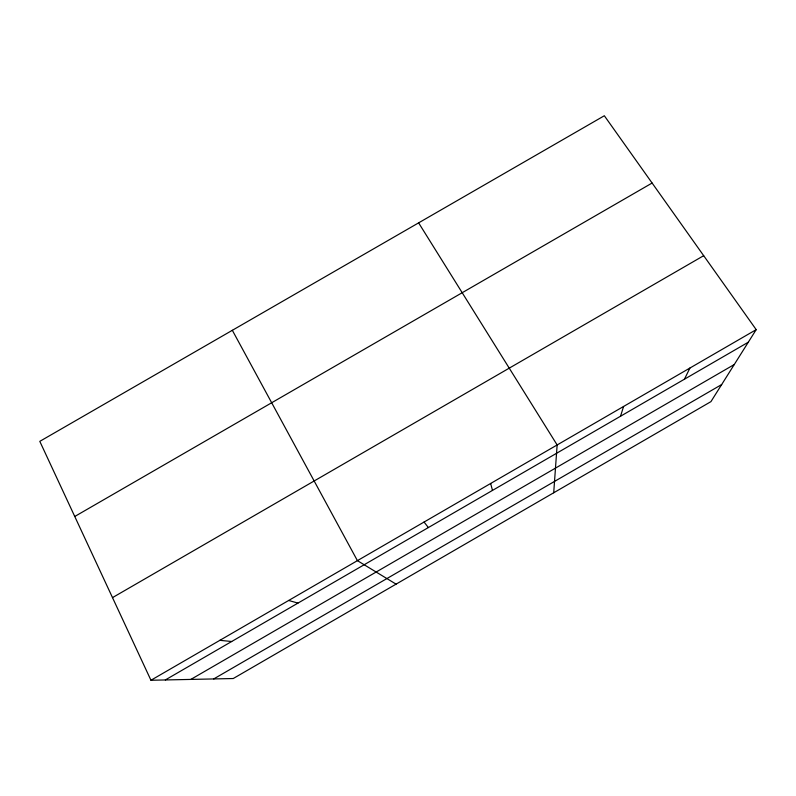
<?xml version="1.0" encoding="UTF-8"?>
<svg xmlns="http://www.w3.org/2000/svg" width="796" height="796" viewBox="0 0 796 796"><rect width="100%" height="100%" fill="white"/><g stroke="black" fill="none" stroke-linecap="round" stroke-linejoin="round"><path stroke-width="1.19" d="M553.708 492.774L557.14 444.954L418.626 222.86M620.532 416.228L623.567 406.467M684.451 379.204L689.923 368.031M756.2 329.644L710.928 401.642L233.238 678.53L150.951 680.252L39.8 441.352L604.333 115.748L756.2 329.644L150.951 680.252M165.329 679.943L748.3 342.21M190.831 679.416L734.27 364.518M213.716 678.938L721.673 384.548M74.754 516.485L652.103 183.04M112.505 597.617L703.684 255.685M219.845 640.332L231.686 641.506M288.669 600.463L297.963 603.109M396.08 584.145L357.414 560.643L232.333 330.3M424.069 522.037L428.367 527.559M490.644 483.47L492.485 490.416"/></g></svg>
